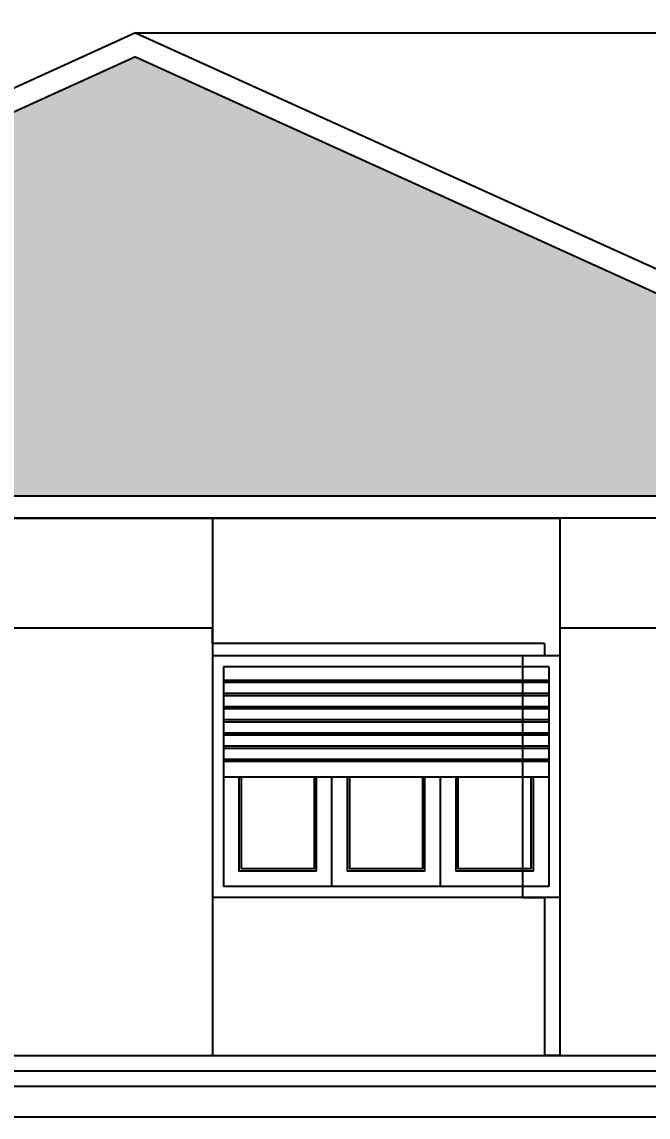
# Model space of a CAD drawing. Extents: x -135 to 36, y 31 to 104.
# Drawn here: x -5.828 to -2.978, y 44.979 to 49.966 of the extents above; entities that cross this region are included whole.
import ezdxf

# ---------------------------------------------------------------- set-up
doc = ezdxf.new("R2010")
doc.units = 0
doc.header["$MEASUREMENT"] = 0
doc.header["$PDMODE"] = 3
doc.layers.get('0').update_dxf_attribs({"linetype": 'CONTINUOUS'})
doc.layers.get('DEFPOINTS').update_dxf_attribs({"linetype": 'CONTINUOUS'})
for name, color, linetype in [('COTAS', 12, 'CONTINUOUS'), ('NUEVO', 1, 'CONTINUOUS'), ('RELLENO', 7, 'CONTINUOUS'), ('SOMBRA', 251, 'CONTINUOUS')]:
    doc.layers.add(name, color=color, linetype=linetype)
doc.styles.add('COTAS PRIMARIAS', font='ARIALN.TTF', dxfattribs={"height": 0.2})
doc.dimstyles.new('COTAS PRINCIPALES', dxfattribs={"dimscale": 5, "dimtxt": 2.5, "dimasz": 0.02, "dimexe": 0, "dimexo": 0, "dimgap": 0.01, "dimtad": 1, "dimzin": 1, "dimdsep": 46, "dimtxsty": 'COTAS PRIMARIAS', "dimblk": 'OBLIQUE', "dimcen": 0, "dimclrd": 11, "dimclre": 11, "dimclrt": 11, "dimaunit": 1, "dimadec": 1, "dimazin": 0, "dimtfac": 0.4, "dimtix": 1, "dimtmove": 1, "dimatfit": 3, "dimfxl": 0, "dimtolj": 1, "dimtzin": 0, "dimlwd": -1, "dimarcsym": 0})

# ---------------------------------------------------------------- blocks, each defined once
blk = doc.blocks.new('_Oblique')
at = {"color": 0, "linetype": 'ByBlock', "lineweight": -2}
blk.add_line((-0.5, -0.5), (0.5, 0.5), dxfattribs=at)
blk = doc.blocks.new('*D84')
at = {"layer": 'COTAS', "color": 11, "lineweight": -2}
for p, q in [((-5.3106, 49.9161), (1.411, 49.9161)), ((1.311, 47.6929), (1.411, 47.6929))]:
    blk.add_line(p, q, dxfattribs=at)
at = {"layer": 'COTAS', "color": 11}
blk.add_line((1.411, 47.6929), (1.411, 49.9161), dxfattribs=at)
at = {"layer": 'DEFPOINTS', "color": 0}
for p in [(-5.3106, 49.9161), (1.411, 49.9161), (1.311, 47.6929)]:
    blk.add_point(p, dxfattribs=at)
at = {"layer": 'COTAS', "color": 11, "xscale": 0.1, "yscale": 0.1, "zscale": 0.1}
for p, rotation in [((1.411, 49.9161), 90), ((1.411, 47.6929), 270)]:
    blk.add_blockref('_Oblique', p, dxfattribs=dict(at, rotation=rotation))
at = {"layer": 'COTAS', "color": 11, "insert": (1.2606, 48.8045), "char_height": 0.2, "attachment_point": 5, "rotation": 90, "style": 'COTAS PRIMARIAS'}
blk.add_mtext('\\A1;2.22', dxfattribs=at)

msp = doc.modelspace()

# ---------------------------------------------------------------- hatches: boundary and pattern name
at = {"layer": 'RELLENO'}
h = msp.add_hatch(dxfattribs=at)
h.set_pattern_fill('ROOF03', color=1, scale=0.03, style=0)
h.set_pattern_definition([(90, (0.005, 15.19224), (-0.24, 1e-17), [0.225, -0.015]), (90, (0.115, 15.19224), (-0.24, 1e-17), [0.225, -0.015]), (45, (0, 15.18724), (1e-17, 0.2399998), [0.007071, -0.3323403]), (116.56505, (0.4913, 15.16465), (5e-09, 0.24000008), [0.0505335, -0.4861227]), (116.56505, (0.2513, 15.16465), (5e-09, 0.24000008), [0.0505335, -0.4861227]), (63.43495, (0.355, 15.19224), (-5e-09, 0.24000008), [0.0228351, -0.5138214]), (63.43495, (0.115, 15.19224), (-5e-09, 0.24000008), [0.0228351, -0.5138214]), (135, (0.12, 15.18724), (1e-17, 0.2399998), [0.007071, -0.3323403]), (45, (0.0951, 15.15105), (1e-17, 0.2399998), [0.0192228, -0.3201885]), (26.56505, (0.3849, 15.22344), (5e-09, 0.2400001), [0.025267, -0.5113896]), (26.56505, (0.1449, 15.22344), (5e-09, 0.2400001), [0.025267, -0.5113896]), (63.43495, (0.3487, 15.16465), (-5e-09, 0.24000008), [0.0505335, -0.4861227]), (63.43495, (0.1087, 15.16465), (-5e-09, 0.24000008), [0.0505335, -0.4861227]), (0, (0.1675, 15.23474), (0, 0.24), [0.025017, -0.214983]), (45, (0.1313, 15.20984), (1e-17, 0.2399998), [0.0192228, -0.3201885]), (135, (0.2287, 15.20984), (1e-17, 0.2399998), [0.0192228, -0.3201885]), (153.43495, (0.4551, 15.22344), (-5e-09, 0.2400001), [0.025267, -0.5113896]), (153.43495, (0.2151, 15.22344), (-5e-09, 0.2400001), [0.025267, -0.5113896]), (153.43495, (0.4595, 15.22796), (-5e-09, 0.2400001), [0.0284253, -0.5082312]), (153.43495, (0.2195, 15.22796), (-5e-09, 0.2400001), [0.0284253, -0.5082312]), (116.56505, (0.485, 15.19224), (5e-09, 0.24000008), [0.0228351, -0.5138214]), (116.56505, (0.245, 15.19224), (5e-09, 0.24000008), [0.0228351, -0.5138214]), (135, (0.23479, 15.21267), (1e-17, 0.2399998), [0.0216255, -0.3177855]), (45, (0.12521, 15.21267), (1e-17, 0.2399998), [0.0216255, -0.3177855]), (0, (0.16593, 15.24067), (0, 0.24), [0.0281442, -0.2118558]), (26.56505, (0.3805, 15.22796), (5e-09, 0.2400001), [0.0284253, -0.5082312]), (26.56505, (0.1405, 15.22796), (5e-09, 0.2400001), [0.0284253, -0.5082312]), (153.43495, (0.2875, 15.13975), (-5e-09, 0.2400001), [0.025267, -0.5113896]), (153.43495, (0.0475, 15.13975), (-5e-09, 0.2400001), [0.025267, -0.5113896]), (0, (0.0475, 15.13975), (0, 0.24), [0.025017, -0.214983]), (135, (0.0249, 15.15105), (1e-17, 0.2399998), [0.0192228, -0.3201885]), (26.56505, (0.3125, 15.13975), (5e-09, 0.2400001), [0.025267, -0.5113896]), (26.56505, (0.0725, 15.13975), (5e-09, 0.2400001), [0.025267, -0.5113896]), (135, (0.0205, 15.14653), (1e-17, 0.2399998), [0.0216255, -0.3177855]), (153.43495, (0.28593, 15.13382), (-5e-09, 0.2400001), [0.0284253, -0.5082312]), (153.43495, (0.04593, 15.13382), (-5e-09, 0.2400001), [0.0284253, -0.5082312]), (180, (0.07407, 15.13382), (-3e-17, -0.24), [0.0281442, -0.2118558]), (26.56505, (0.31407, 15.13382), (5e-09, 0.2400001), [0.0284253, -0.5082312]), (26.56505, (0.07407, 15.13382), (5e-09, 0.2400001), [0.0284253, -0.5082312]), (45, (0.0995, 15.14653), (1e-17, 0.2399998), [0.0216255, -0.3177855])])
h.paths.add_polyline_path([(-2.3606, 47.8063), (-2.3606, 48.4684), (-5.3106, 49.8063), (-9.7206, 47.8063)])

# ---------------------------------------------------------------- linework, layer by layer
for p, q in [((-4.9606, 47.0795), (-4.9606, 45.9795)), ((-3.3806, 47.0795), (-4.9606, 47.0795)), ((-3.3806, 47.0795), (-3.3806, 45.9795)), ((-3.4306, 47.0295), (-4.9106, 47.0295)), ((-4.9106, 47.0295), (-4.9106, 46.0295)), ((-3.4306, 47.0295), (-3.4306, 46.0295)), ((-4.9106, 46.9695), (-3.4306, 46.9695)), ((-4.9106, 46.9595), (-3.4306, 46.9595)), ((-4.9106, 46.9095), (-3.4306, 46.9095)), ((-4.9106, 46.8995), (-3.4306, 46.8995)), ((-4.9106, 46.8495), (-3.4306, 46.8495)), ((-4.9106, 46.8395), (-3.4306, 46.8395)), ((-4.9106, 46.7895), (-3.4306, 46.7895)), ((-4.9106, 46.7795), (-3.4306, 46.7795)), ((-4.9106, 46.7295), (-3.4306, 46.7295)), ((-4.9106, 46.7195), (-3.4306, 46.7195)), ((-4.9106, 46.6695), (-3.4306, 46.6695)), ((-4.9106, 46.6595), (-3.4306, 46.6595)), ((-4.9106, 46.6095), (-3.4306, 46.6095)), ((-4.9106, 46.5995), (-3.4306, 46.5995)), ((-4.9106, 46.5295), (-3.4306, 46.5295)), ((-4.8406, 46.5295), (-4.8406, 46.0995)), ((-4.8306, 46.5295), (-4.8306, 46.1095)), ((-4.4973, 46.1095), (-4.4973, 46.5295)), ((-4.4873, 46.0995), (-4.4873, 46.5295)), ((-4.4173, 46.0295), (-4.4173, 46.5295)), ((-4.3473, 46.5295), (-4.3473, 46.0995)), ((-4.3373, 46.5295), (-4.3373, 46.1095)), ((-4.0039, 46.1095), (-4.0039, 46.5295)), ((-3.9939, 46.0995), (-3.9939, 46.5295)), ((-3.9239, 46.0295), (-3.9239, 46.5295)), ((-3.8539, 46.5295), (-3.8539, 46.0995)), ((-3.8439, 46.5295), (-3.8439, 46.1095)), ((-3.5106, 46.1095), (-3.5106, 46.5295)), ((-3.5006, 46.0995), (-3.5006, 46.5295)), ((-4.4873, 46.0995), (-4.8406, 46.0995)), ((-4.4973, 46.1095), (-4.8306, 46.1095)), ((-3.9939, 46.0995), (-4.3473, 46.0995)), ((-4.0039, 46.1095), (-4.3373, 46.1095)), ((-3.5006, 46.0995), (-3.8539, 46.0995)), ((-3.5106, 46.1095), (-3.8439, 46.1095)), ((-3.4306, 46.0295), (-4.9106, 46.0295)), ((-3.3806, 45.9795), (-4.9606, 45.9795)), ((11.6301, 44.9795), (-12.9166, 44.9795))]:
    msp.add_line(p, q)
at = {"layer": 'NUEVO'}
for p, q in [((-5.3106, 49.9161), (-9.7619, 47.8973)), ((-5.3106, 49.9161), (-2.3606, 48.5782)), ((-5.3106, 49.8063), (-9.7206, 47.8063)), ((-5.3106, 49.8063), (-2.3606, 48.4684)), ((-2.3606, 47.8063), (-9.7206, 47.8063)), ((-2.3606, 47.7063), (-9.7206, 47.7063)), ((-4.9606, 47.7063), (-4.9606, 45.2599)), ((-3.3806, 47.7063), (-3.3806, 45.2599)), ((-9.0406, 45.2599), (-2.3606, 45.2599)), ((-9.0406, 45.1899), (-2.3606, 45.1899))]:
    msp.add_line(p, q, dxfattribs=at)
at = {"layer": 'SOMBRA'}
for p, q in [((-6.6206, 47.7063), (-4.9606, 47.7063)), ((-4.9606, 47.7063), (-3.3806, 47.7063)), ((-2.4606, 47.7063), (-3.3806, 47.7063)), ((-4.9606, 47.2063), (-6.6206, 47.2063)), ((-4.9606, 47.1363), (-4.9606, 47.2063)), ((-2.8606, 47.2063), (-3.3806, 47.2063)), ((-3.3806, 47.2063), (-3.3806, 45.2599)), ((-3.4506, 47.1363), (-4.9606, 47.1363)), ((-3.4506, 47.1363), (-3.4506, 47.0795)), ((-3.5506, 47.0795), (-3.5506, 45.9795)), ((-3.4506, 47.0795), (-3.5506, 47.0795)), ((-3.5506, 45.9795), (-3.4506, 45.9795)), ((-3.4506, 45.9795), (-3.4506, 45.2599)), ((-3.3806, 45.2599), (-3.4506, 45.2599)), ((-8.9706, 45.1899), (-2.3606, 45.1899)), ((-8.9706, 45.1199), (-2.4106, 45.1199))]:
    msp.add_line(p, q, dxfattribs=at)

# ---------------------------------------------------------------- dimensions: what is measured, and where the dimension line sits
at = {"layer": 'COTAS'}
dim = msp.add_linear_dim(base=(1.411, 49.9161), p1=(1.311, 47.6929), p2=(-5.3106, 49.9161), angle=90, dimstyle='COTAS PRINCIPALES', dxfattribs=at)
dim.commit()
dim.dimension.update_dxf_attribs({"geometry": '*D84', "text_midpoint": (1.2606, 48.8045)})

doc.saveas('drawing.dxf')
